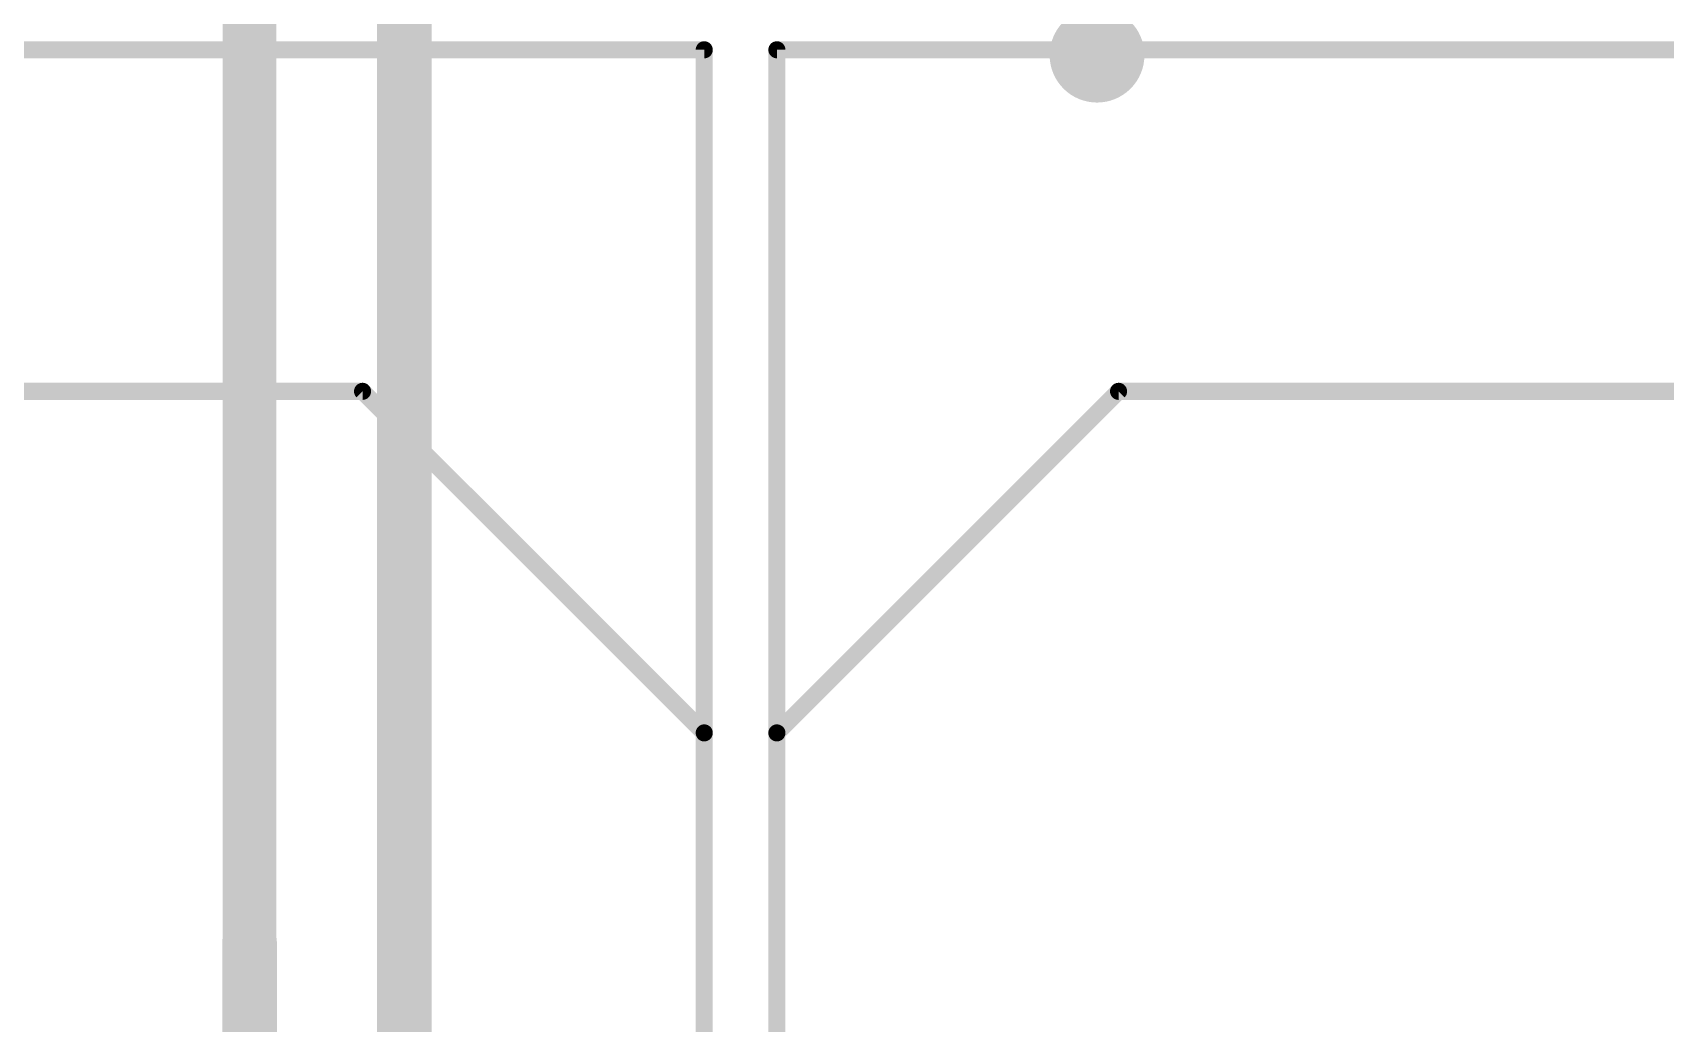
# Model space of a CAD drawing. Extents: x -0.4 to 70.1, y -0.1 to 70.1.
# Drawn here: x 5.99 to 18.12, y 32.6 to 39.97 of the extents above; entities that cross this region are included whole.
import ezdxf

# ---------------------------------------------------------------- set-up
doc = ezdxf.new("R2010")
doc.units = 0
for name, color, linetype in [('1', 22, 'CONTINUOUS'), ('18', 82, 'CONTINUOUS'), ('21', 253, 'CONTINUOUS')]:
    doc.layers.add(name, color=color, linetype=linetype)

# ---------------------------------------------------------------- blocks, each defined once
blk = doc.blocks.new('ROUNDV')
at = {"const_width": 0.5}
blk.add_lwpolyline([(0, -0.25, 1), (0, 0.25, 1), (0, -0.25)], format="xyb", dxfattribs=at)

msp = doc.modelspace()

# ---------------------------------------------------------------- linework, layer by layer
at = {"layer": '1'}
for points, const_width in [([(7.6, 33.2), (7.6, 42.5)], 0.4), ([(8.75, 41.2), (8.75, 31.25)], 0.4064), ([(7.6, 33.2), (7.6, 27.7)], 0.4064)]:
    msp.add_lwpolyline(points, dxfattribs=dict(at, const_width=const_width))
for points, const_width in [([(7.7016, 33.2, 1), (7.4984, 33.2)], 0.2032), ([(7.5, 33.2, 1), (7.7, 33.2)], 0.2)]:
    msp.add_lwpolyline(points, format="xyb", dxfattribs=dict(at, const_width=const_width))
at = {"layer": '21', "const_width": 0.127}
for points in [[(0.82, 39.84), (10.98, 39.84)], [(10.98, 39.84), (10.98, 34.76)], [(11.52, 34.76), (11.52, 39.84)], [(11.52, 39.84), (21.68, 39.84)], [(3.36, 37.3), (8.44, 37.3)], [(8.44, 37.3), (10.98, 34.76)], [(11.52, 34.76), (14.06, 37.3)], [(14.06, 37.3), (19.14, 37.3)], [(10.98, 34.76), (10.98, 29.68)], [(11.52, 29.68), (11.52, 34.76)]]:
    msp.add_lwpolyline(points, dxfattribs=at)
at = {"layer": '21', "const_width": 0.0635}
for points in [[(11.0118, 39.84, 1), (10.9482, 39.84)], [(10.98, 39.8083, 1), (10.98, 39.8718)], [(11.52, 39.8718, 1), (11.52, 39.8083)], [(11.5518, 39.84, 1), (11.4883, 39.84)], [(8.4625, 37.3225, 1), (8.4175, 37.2775)], [(8.44, 37.2683, 1), (8.44, 37.3318)], [(14.06, 37.3318, 1), (14.06, 37.2683)], [(14.0825, 37.2775, 1), (14.0375, 37.3225)], [(11.0118, 34.76, 1), (10.9482, 34.76)], [(10.9482, 34.76, 1), (11.0118, 34.76)], [(10.9575, 34.7375, 1), (11.0025, 34.7825)], [(11.4975, 34.7825, 1), (11.5425, 34.7375)], [(11.5518, 34.76, 1), (11.4883, 34.76)], [(11.4883, 34.76, 1), (11.5518, 34.76)]]:
    msp.add_lwpolyline(points, format="xyb", dxfattribs=at)

# ---------------------------------------------------------------- block references
at = {"layer": '18', "xscale": 0.7048, "yscale": 0.7048}
msp.add_blockref('ROUNDV', (13.9, 39.8), dxfattribs=at)
msp.add_blockref('ROUNDV', (13.9, 39.8), dxfattribs=at)

doc.saveas('drawing.dxf')
